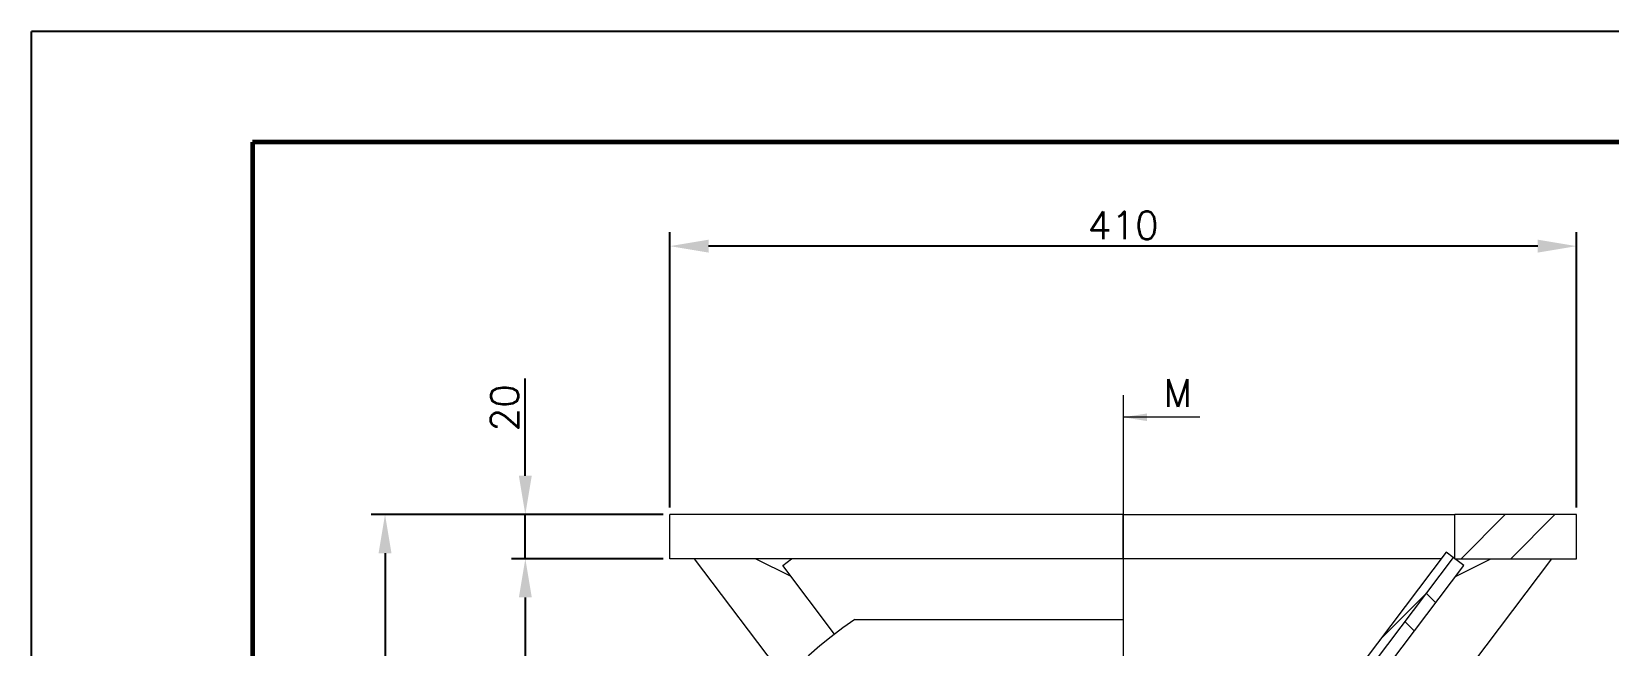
# Model space of a CAD drawing. Header units: millimetres. Extents: x -9396 to 24219, y -4763 to 12641.
# Drawn here: x -274 to 439, y 132 to 410 of the extents above; entities that cross this region are included whole.
import ezdxf

# ---------------------------------------------------------------- set-up
doc = ezdxf.new("R2010")
doc.units = ezdxf.units.MM
doc.header["$LTSCALE"] = 1000
doc.header["$MEASUREMENT"] = 0
doc.header["$PDMODE"] = 1
doc.header["$PDSIZE"] = -1
doc.linetypes.add('SLD-Solid', pattern=[0])
doc.layers.add('dim', color=1, linetype='Continuous')
doc.layers.add('Frame-title', color=6, linetype='Continuous')
doc.styles.get("Standard").update_dxf_attribs({"font": 'romans.shx'})
doc.dimstyles.new('ISO-25', dxfattribs={"dimtxt": 2.5, "dimasz": 2.5, "dimexe": 1.25, "dimexo": 0.625, "dimtad": 1, "dimtxsty": 'Standard', "dimcen": 2.5, "dimadec": 0, "dimazin": 0, "dimtfac": 1, "dimtmove": 0, "dimatfit": 3, "dimfxl": 0, "dimarcsym": 0})
pattern_1 = [(45, (-327.9870839296008, -1067.933942505969), (-33.66951135545394, 33.66951135545395), []), (45, (-305.5407333304948, -1067.933942505969), (-33.66951135545394, 33.66951135545395), [])]

# ---------------------------------------------------------------- blocks, each defined once
blk = doc.blocks.new('*D30')
at = {"linetype": 'SLD-Solid', "lineweight": -2}
for p, q in [((11.47908422504725, 191.0865752458392), (-120.4645163603699, 191.0865752458392)), ((-114.2145163603699, 173.5865752458392), (-114.21451636037, -241.3272477213221)), ((11.47908422504725, -258.8272477213221), (-120.46451636037, -258.8272477213221))]:
    blk.add_line(p, q, dxfattribs=at)
at = {"linetype": 'SLD-Solid'}
for points in [[(-117.1311830270366, 173.5865752458392), (-111.2978496937033, 173.5865752458392), (-114.2145163603699, 191.0865752458392)], [(-117.1311830270367, -241.3272477213221), (-111.2978496937034, -241.3272477213221), (-114.21451636037, -258.8272477213221)]]:
    blk.add_solid(points, dxfattribs=at)
at = {"layer": 'Defpoints', "color": 0, "linetype": 'SLD-Solid'}
for p in [(14.60408422504725, 191.0865752458392), (-114.21451636037, -258.8272477213221), (14.60408422504725, -258.8272477213221)]:
    blk.add_point(p, dxfattribs=at)
at = {"color": 7, "linetype": 'SLD-Solid', "lineweight": 0, "insert": (-129.83951636037, -29.96463374092332), "char_height": 12.5, "attachment_point": 2, "rotation": 90}
blk.add_mtext('450', dxfattribs=at)
blk = doc.blocks.new('_DotSmall')
at = {"layer": 'dim', "color": 0, "const_width": 0.5}
blk.add_lwpolyline([(-0.0625, 0, 1), (0.0625, 0, 1)], format="xyb", close=True, dxfattribs=at)
blk = doc.blocks.new('*D32')
at = {"linetype": 'SLD-Solid', "lineweight": -2}
for p, q in [((-50.78874263563556, 208.5865752458392), (-50.78874263563556, 252.5746704839345)), ((11.47908422504725, 191.0865752458392), (-57.03874263563557, 191.0865752458392)), ((-50.78874263563558, 171.0904053361876), (-50.78874263563557, 191.0865752458392)), ((11.47908422504725, 171.0904053361876), (-57.03874263563557, 171.0904053361876)), ((-50.78874263563558, 153.5904053361876), (-50.78874263563559, 136.0904053361876))]:
    blk.add_line(p, q, dxfattribs=at)
at = {"linetype": 'SLD-Solid'}
for points in [[(-53.70540930230223, 208.5865752458392), (-47.8720759689689, 208.5865752458392), (-50.78874263563557, 191.0865752458392)], [(-53.70540930230224, 153.5904053361876), (-47.87207596896891, 153.5904053361876), (-50.78874263563558, 171.0904053361876)]]:
    blk.add_solid(points, dxfattribs=at)
at = {"layer": 'Defpoints', "color": 0, "linetype": 'SLD-Solid'}
for p in [(-50.78874263563557, 191.0865752458392), (14.60408422504725, 191.0865752458392), (14.60408422504725, 171.0904053361876)]:
    blk.add_point(p, dxfattribs=at)
at = {"color": 7, "linetype": 'SLD-Solid', "lineweight": 0, "insert": (-66.4137426356356, 239.3306228648868), "char_height": 12.5, "attachment_point": 2, "rotation": 90}
blk.add_mtext('20', dxfattribs=at)
blk = doc.blocks.new('*D33')
at = {"linetype": 'SLD-Solid', "lineweight": -2}
for p, q in [((14.60408422504725, 194.2115752458392), (14.60408422504725, 318.7306707577316)), ((424.5255673729052, 194.2115752458392), (424.5255673729052, 318.7306707577316)), ((407.0255673729052, 312.4806707577316), (32.10408422504725, 312.4806707577316))]:
    blk.add_line(p, q, dxfattribs=at)
at = {"linetype": 'SLD-Solid'}
for points in [[(32.10408422504725, 315.3973374243982), (32.10408422504725, 309.5640040910649), (14.60408422504725, 312.4806707577316)], [(407.0255673729052, 315.3973374243982), (407.0255673729052, 309.5640040910649), (424.5255673729052, 312.4806707577316)]]:
    blk.add_solid(points, dxfattribs=at)
at = {"layer": 'Defpoints', "color": 0, "linetype": 'SLD-Solid'}
for p in [(14.60408422504725, 312.4806707577316), (14.60408422504725, 191.0865752458392), (424.5255673729052, 191.0865752458392)]:
    blk.add_point(p, dxfattribs=at)
at = {"color": 7, "linetype": 'SLD-Solid', "lineweight": 0, "insert": (219.5648257989762, 328.1056707577316), "char_height": 12.5, "attachment_point": 2}
blk.add_mtext('410', dxfattribs=at)
blk = doc.blocks.new('*D38')
at = {"linetype": 'SLD-Solid', "lineweight": -2}
for p, q in [((11.47908422504725, 171.0904053361876), (-57.03874263563557, 171.0904053361876)), ((-50.78874263563558, 153.5904053361876), (-50.78874263563566, -221.3310778116704)), ((11.47908422504725, -238.8310778116704), (-57.03874263563566, -238.8310778116704))]:
    blk.add_line(p, q, dxfattribs=at)
at = {"linetype": 'SLD-Solid'}
for points in [[(-53.70540930230224, 153.5904053361876), (-47.87207596896891, 153.5904053361876), (-50.78874263563558, 171.0904053361876)], [(-53.70540930230233, -221.3310778116704), (-47.872075968969, -221.3310778116704), (-50.78874263563566, -238.8310778116704)]]:
    blk.add_solid(points, dxfattribs=at)
at = {"layer": 'Defpoints', "color": 0, "linetype": 'SLD-Solid'}
for p in [(14.60408422504725, 171.0904053361876), (-50.78874263563566, -238.8310778116704), (14.60408422504725, -238.8310778116704)]:
    blk.add_point(p, dxfattribs=at)
at = {"color": 7, "linetype": 'SLD-Solid', "lineweight": 0, "insert": (-66.41374263563561, -33.87033623774138), "char_height": 12.5, "attachment_point": 2, "rotation": 90}
blk.add_mtext('410', dxfattribs=at)

msp = doc.modelspace()

# ---------------------------------------------------------------- hatches: boundary and pattern name
at = {"linetype": 'SLD-Solid', "lineweight": 0}
h = msp.add_hatch(dxfattribs=at)
h.set_pattern_fill('ANSI32', scale=4.999042477412902, style=0)
h.set_pattern_definition(pattern_1)
h.paths.add_polyline_path([(424.5255673729054, 171.0904053361876), (424.5255673729052, 191.0865752458394), (369.5361001213635, 191.0865752458392), (369.5361001213635, 171.0904053361876)], flags=0)
h = msp.add_hatch(dxfattribs=at)
h.set_pattern_fill('ANSI32', scale=4.999042477412902, style=0)
h.set_pattern_definition(pattern_1)
h.paths.add_polyline_path([(365.5436872826665, 174.0989042004699), (309.8909511660911, 100.2452289279611), (313.0848814370486, 97.83842983653517), (368.737617553624, 171.692105109044)], flags=0)
h = msp.add_hatch(dxfattribs=at)
h.set_pattern_fill('ANSI32', scale=4.999042477412902, angle=90.0000000000002, style=0)
h.set_pattern_definition([(135.0000000000002, (-327.9870839296008, -1067.933942505969), (-33.66951135545383, -33.66951135545406), []), (135.0000000000002, (-327.9870839296009, -1045.487591906863), (-33.66951135545383, -33.66951135545406), [])])
h.paths.add_polyline_path([(317.8757768434846, 94.22823119939653), (373.5285129600601, 168.0819064719055), (368.737617553624, 171.692105109044), (313.0848814370486, 97.83842983653517)], flags=0)

# ---------------------------------------------------------------- linework, layer by layer
at = {"color": 7, "linetype": 'SLD-Solid', "lineweight": 0}
for p, q in [((219.5648257989762, 245.0762340018928), (219.5648257989762, -312.8169064773872)), ((254.1705960811623, 235.0781490470767), (219.5648257989806, 235.0781490470767))]:
    msp.add_line(p, q, dxfattribs=at)
at = {"color": 7, "linetype": 'SLD-Solid', "lineweight": 15}
for p, q in [((219.5648257989762, 191.0865752458392), (14.60408422504725, 191.0865752458392)), ((14.60408422504725, 171.0904053361876), (14.60408422504725, 191.0865752458392)), ((219.5648257989762, 171.0904053361876), (219.5648257989762, 191.0865752458392)), ((219.5648257989762, 191.0865752458392), (369.5361001213635, 191.0865752458392)), ((369.5361001213635, 171.0904053361876), (369.5361001213635, 191.0865752458392)), ((424.5255673729052, 191.0865752458394), (369.5361001213635, 191.0865752458392)), ((424.5255673729054, 171.0904053361876), (424.5255673729052, 191.0865752458394)), ((365.5436872826665, 174.0989042004699), (309.8909511660911, 100.2452289279611)), ((368.737617553624, 171.692105109044), (313.0848814370486, 97.83842983653517)), ((368.737617553624, 171.692105109044), (365.5436872826665, 174.0989042004699)), ((373.5285129600601, 168.0819064719055), (368.737617553624, 171.692105109044)), ((219.5648257989762, 171.0904053361876), (14.60408422504725, 171.0904053361876)), ((66.49761762396054, 117.052580789878), (25.77719607834507, 171.0904053361876)), ((69.3510698625476, 163.1055796587941), (53.33598717915709, 171.0904053361876)), ((65.60113863789252, 168.0819064719055), (69.59355147658914, 171.0904053361876)), ((89.06577140727853, 136.9432870640667), (65.60113863789252, 168.0819064719055)), ((219.5648257989762, 171.0904053361876), (219.5648257989762, 143.5956717104168)), ((363.2766207787569, 171.0904053361876), (219.5648257989762, 171.0904053361876)), ((317.8757768434846, 94.22823119939653), (373.5285129600601, 168.0819064719055)), ((358.3194070051173, 98.05908328704822), (413.3524555196075, 171.0904053361876)), ((369.5361001213635, 171.0904053361876), (424.5255673729054, 171.0904053361876)), ((369.7785817354049, 163.1055796587941), (385.7936644187953, 171.0904053361876)), ((98.26720370536884, 143.5956717104168), (219.5648257989764, 143.5956717104168)), ((219.5648257989764, 143.5956717104168), (219.5648257989762, 91.10572569758119))]:
    msp.add_line(p, q, dxfattribs=at)
msp.add_arc((219.5648257989762, -33.87033623774141), 214.9588265287548, 124.3525197704598, 235.6474802295411, dxfattribs=at)
at = {"color": 7, "linetype": 'SLD-Solid', "lineweight": 0}
msp.add_solid([(219.5648257989806, 235.0781490470767), (230.2839098055617, 233.3630956060238), (230.2839098055617, 236.7932024881297)], dxfattribs=at)
at = {"layer": 'Frame-title', "color": 179}
for p, q in [((1825.538043581306, 409.5637086105694), (-274.0597969321124, 409.5637086105694)), ((-274.0597969321125, -1075.151907181063), (-274.0597969321125, 409.5637086105694))]:
    msp.add_line(p, q, dxfattribs=at)
at = {"layer": 'Frame-title', "lineweight": 60}
for p, q in [((1725.557194033049, 359.5732838364406), (-174.0789473838543, 359.5732838364406)), ((-174.0789473838543, 359.5732838364406), (-174.0789473838543, -1025.161482406934))]:
    msp.add_line(p, q, dxfattribs=at)

# ---------------------------------------------------------------- texts
at = {"layer": 'dim', "color": 7, "ltscale": 5, "insert": (244.2267816029151, 246.0924794373223), "char_height": 12.5, "attachment_point": 5}
msp.add_mtext('M', dxfattribs=at)

# ---------------------------------------------------------------- dimensions: what is measured, and where the dimension line sits
at = {"color": 7, "linetype": 'SLD-Solid', "lineweight": 0}
dim = msp.add_linear_dim(base=(14.60408422504725, 312.4806707577316), p1=(424.5255673729052, 191.0865752458392), p2=(14.60408422504725, 191.0865752458392), dimstyle='ISO-25', override={"dimscale": 5, "dimasz": 3.5, "dimdec": 0, "dimdsep": 46, "dimclrd": 256, "dimclre": 256, "dimclrt": 7, "dimadec": 2, "dimldrblk": 'DotSmall'}, dxfattribs=at)
dim.commit()
dim.dimension.update_dxf_attribs({"geometry": '*D33', "text_midpoint": (219.5648257989762, 312.4806707577316), "dimtype": 160})
for base, p1, p2, angle, picture, middle in [((-50.78874263563557, 191.0865752458392), (14.60408422504725, 171.0904053361876), (14.60408422504725, 191.0865752458392), 90, '*D32', (-50.7887426356356, 239.3306228648868)), ((-114.21451636037, -258.8272477213221), (14.60408422504725, 191.0865752458392), (14.60408422504725, -258.8272477213221), 90, '*D30', (-114.21451636037, -29.96463374092332)), ((-50.78874263563566, -238.8310778116704), (14.60408422504725, 171.0904053361876), (14.60408422504725, -238.8310778116704), 270, '*D38', (-50.78874263563561, -33.87033623774138))]:
    dim = msp.add_linear_dim(base=base, p1=p1, p2=p2, angle=angle, dimstyle='ISO-25', override={"dimscale": 5, "dimasz": 3.5, "dimdec": 0, "dimdsep": 46, "dimclrd": 256, "dimclre": 256, "dimclrt": 7, "dimadec": 2, "dimldrblk": 'DotSmall'}, dxfattribs=at)
    dim.commit()
    dim.dimension.update_dxf_attribs({"geometry": picture, "text_midpoint": middle, "dimtype": 160})

doc.saveas('drawing.dxf')
